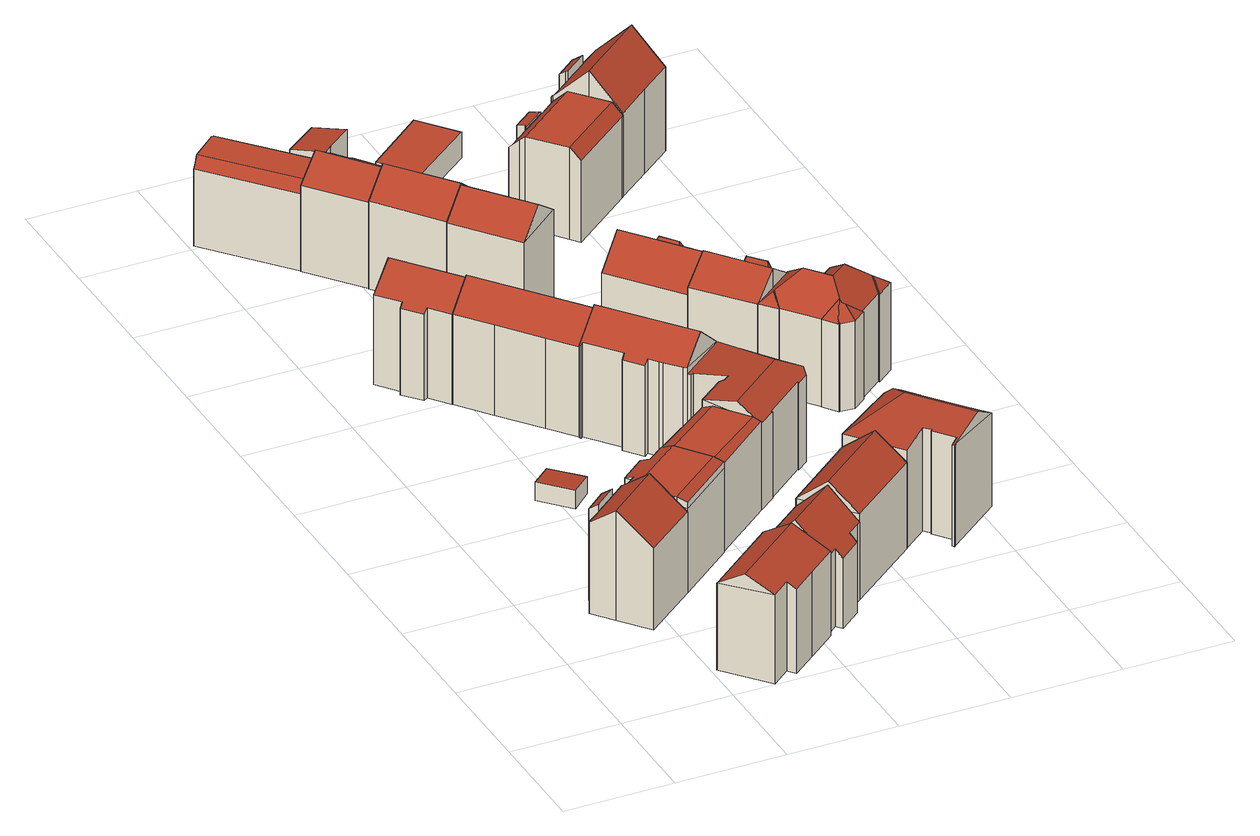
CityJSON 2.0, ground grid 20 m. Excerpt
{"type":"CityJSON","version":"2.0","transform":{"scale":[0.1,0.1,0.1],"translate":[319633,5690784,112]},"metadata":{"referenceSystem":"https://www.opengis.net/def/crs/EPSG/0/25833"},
"CityObjects":{
"building1":{"type":"Building","attributes":{"Gemeindeschluessel":14713000,"Geometrietyp2DReferenz":"3000","function":"31001_9998","roofType":"9999"},"children":["building1-1","building1-2"]},
"building1-1":{"type":"BuildingPart","attributes":{"Dachtyp_tdc":"tdcGableRoof","Dachneigung":39.14,"QualitaetDacherkennung":65,"Geometrietyp2DReferenz":"3000","roofType":"3100","measuredHeight":20.85},"parents":["building1"],"geometry":[{"type":"MultiSurface","lod":"2","boundaries":[[[0,1,2,3]],[[4,5,6,7]],[[5,8,9,6]],[[8,10,11,9]],[[10,12,13,11]],[[12,14,15,13]],[[14,16,17,15]],[[16,18,19,17]],[[18,20,21,19]],[[20,0,3,21]],[[16,14,12,10]],[[10,8,5,4,1,0,20,18,16]],[[3,2,7,6,9,11,13,15,17,19,21]],[[4,7,2,1]]],"semantics":{"surfaces":[{"type":"WallSurface"},{"type":"RoofSurface"},{"type":"GroundSurface"},{"type":"ClosureSurface"}],"values":[0,0,0,0,0,0,0,0,0,0,1,1,2,3]}}]},
"building1-2":{"type":"BuildingPart","attributes":{"Dachtyp_tdc":"tdcPolyFlatRoof","Dachneigung":36.37,"QualitaetDacherkennung":47,"Geometrietyp2DReferenz":"3000","roofType":"2100","measuredHeight":18.62},"parents":["building1"],"geometry":[{"type":"MultiSurface","lod":"2","boundaries":[[[22,23,7,24]],[[23,4,7]],[[25,26,27,2,1]],[[26,22,24,27]],[[26,25,23,22]],[[24,7,2,27]],[[25,1,4,23]],[[1,2,7,4]]],"semantics":{"surfaces":[{"type":"WallSurface"},{"type":"RoofSurface"},{"type":"GroundSurface"},{"type":"ClosureSurface"}],"values":[0,0,0,0,1,2,0,3]}}]},
"building2":{"type":"Building","attributes":{"Dachtyp_tdc":"tdcFreeFormRoof","Gemeindeschluessel":14713000,"Dachneigung":26.36,"QualitaetDacherkennung":52,"Geometrietyp2DReferenz":"3000","function":"31001_9998","roofType":"5000","measuredHeight":19.5},"geometry":[{"type":"MultiSurface","lod":"2","boundaries":[[[28,29,30,31]],[[29,32,33,30]],[[32,34,35,33]],[[34,36,37,35]],[[36,38,39,37]],[[38,40,41,39]],[[40,42,43,41]],[[42,28,31,43]],[[44,45,32,29,28]],[[36,34,45,44,42,40,38]],[[34,32,45]],[[28,42,44]],[[31,30,33,35,37,39,41,43]]],"semantics":{"surfaces":[{"type":"WallSurface"},{"type":"RoofSurface"},{"type":"GroundSurface"}],"values":[0,0,0,0,0,0,0,0,1,1,0,0,2]}}]},
"building3":{"type":"Building","attributes":{"Dachtyp_tdc":"tdcFreeFormRoof","Gemeindeschluessel":14713000,"Dachneigung":0.403,"QualitaetDacherkennung":68,"Geometrietyp2DReferenz":"3000","function":"31001_9998","roofType":"5000","measuredHeight":17.68},"geometry":[{"type":"MultiSurface","lod":"2","boundaries":[[[46,47,48,49]],[[47,50,9,48]],[[50,51,52,9]],[[53,54,55,56,57,58,59,60]],[[61,62,63,64]],[[62,59,58,65,63]],[[66,63,65,46]],[[46,65,58,47]],[[67,64,63,66]],[[68,61,64,67]],[[69,60,59,62,61,68]],[[70,53,60,69]],[[47,58,57,50]],[[50,57,56,51]],[[51,56,55]],[[54,53,70]],[[52,71,72,73,74,75,13,76,49,48,9]],[[51,55,71,52]],[[55,54,72,71]],[[54,70,73,72]],[[70,69,74,73]],[[69,68,75,74]],[[68,67,13,75]],[[67,66,76,13]],[[66,46,49,76]]],"semantics":{"surfaces":[{"type":"WallSurface"},{"type":"RoofSurface"},{"type":"GroundSurface"}],"values":[0,0,0,1,1,1,0,0,0,0,0,0,0,0,0,0,2,0,0,0,0,0,0,0,0]}}]},
"building4":{"type":"Building","attributes":{"Dachtyp_tdc":"tdcPolyFlatRoof","Gemeindeschluessel":14713000,"Dachneigung":3.32,"QualitaetDacherkennung":80,"Geometrietyp2DReferenz":"3000","function":"31001_9998","roofType":"2100","measuredHeight":3.44},"geometry":[{"type":"MultiSurface","lod":"2","boundaries":[[[77,78,79,80]],[[78,81,82,79]],[[81,83,84,82]],[[83,77,80,84]],[[83,81,78,77]],[[80,79,82,84]]],"semantics":{"surfaces":[{"type":"WallSurface"},{"type":"RoofSurface"},{"type":"GroundSurface"}],"values":[0,0,0,0,1,2]}}]},
"building5":{"type":"Building","attributes":{"Dachtyp_tdc":"tdcFreeFormRoof","Gemeindeschluessel":14713000,"Dachneigung":44.08,"QualitaetDacherkennung":68,"Geometrietyp2DReferenz":"3000","function":"31001_9998","roofType":"5000","measuredHeight":20.27},"geometry":[{"type":"MultiSurface","lod":"2","boundaries":[[[85,86,33,87]],[[86,88,89,33]],[[88,90,91,89]],[[90,92,93,91]],[[92,94,95,93]],[[94,96,97,95]],[[96,98,99,97]],[[98,100,101,99]],[[100,85,87,101]],[[102,103,88,86]],[[98,96,94,92,90,103,102,85,100]],[[86,85,102]],[[90,88,103]],[[87,33,89,91,93,95,97,99,101]]],"semantics":{"surfaces":[{"type":"WallSurface"},{"type":"RoofSurface"},{"type":"GroundSurface"}],"values":[0,0,0,0,0,0,0,0,0,1,1,0,0,2]}}]},
"building6":{"type":"Building","attributes":{"Dachtyp_tdc":"tdcGableRoof","Gemeindeschluessel":14713000,"Dachneigung":38.28,"QualitaetDacherkennung":84,"Geometrietyp2DReferenz":"3000","function":"31001_9998","roofType":"3100","measuredHeight":20.95},"geometry":[{"type":"MultiSurface","lod":"2","boundaries":[[[104,105,106,107]],[[105,108,109,106]],[[108,110,111,109]],[[110,112,113,111]],[[112,114,115,113]],[[114,116,117,115]],[[116,118,119,117]],[[118,120,121,119]],[[120,122,123,121]],[[122,104,107,123]],[[118,116,114,112]],[[112,110,108,105,104,122,120,118]],[[107,106,109,111,113,115,117,119,121,123]]],"semantics":{"surfaces":[{"type":"WallSurface"},{"type":"RoofSurface"},{"type":"GroundSurface"}],"values":[0,0,0,0,0,0,0,0,0,0,1,1,2]}}]},
"building7":{"type":"Building","attributes":{"Dachtyp_tdc":"tdcCutGableRoof","Gemeindeschluessel":14713000,"Dachneigung":0.881,"QualitaetDacherkennung":70,"Geometrietyp2DReferenz":"3000","function":"31001_9998","roofType":"9999","measuredHeight":17.57},"geometry":[{"type":"MultiSurface","lod":"2","boundaries":[[[124,125,126,127]],[[125,128,129,126]],[[128,130,131,129]],[[130,124,127,131]],[[125,124,132,133]],[[128,125,133,134]],[[130,128,134,135]],[[124,130,135,132]],[[134,133,132,135]],[[127,126,129,131]]],"semantics":{"surfaces":[{"type":"WallSurface"},{"type":"RoofSurface"},{"type":"GroundSurface"}],"values":[0,0,0,0,1,0,1,0,1,2]}}]},
"building8":{"type":"Building","attributes":{"Dachtyp_tdc":"tdcFreeFormRoof","Gemeindeschluessel":14713000,"Dachneigung":1.96,"QualitaetDacherkennung":59,"Geometrietyp2DReferenz":"3000","function":"31001_9998","roofType":"5000","measuredHeight":16.94},"geometry":[{"type":"MultiSurface","lod":"2","boundaries":[[[136,137,138,139]],[[137,140,141,138]],[[140,142,143,141]],[[142,144,145,143]],[[144,146,147,145]],[[146,148,149,147]],[[148,150,151,149]],[[150,152,153,151]],[[152,136,139,153]],[[154,155,152,150,156]],[[157,158,159,160,161,162,163]],[[162,164,154,156,163]],[[136,155,154,164,137]],[[137,164,162,161,140]],[[140,161,160,142]],[[142,160,159,144]],[[144,159,158,146]],[[146,158,157,148]],[[148,157,163,156,150]],[[152,155,136]],[[139,138,141,143,145,147,149,151,153]]],"semantics":{"surfaces":[{"type":"WallSurface"},{"type":"RoofSurface"},{"type":"GroundSurface"}],"values":[0,0,0,0,0,0,0,0,0,1,1,1,0,0,0,0,0,0,0,0,2]}}]},
"building9":{"type":"Building","attributes":{"Dachtyp_tdc":"tdcFreeFormRoof","Gemeindeschluessel":14713000,"Dachneigung":42.49,"QualitaetDacherkennung":76,"Geometrietyp2DReferenz":"3000","function":"31001_9998","roofType":"5000","measuredHeight":21.65},"geometry":[{"type":"MultiSurface","lod":"2","boundaries":[[[120,165,117,121]],[[165,166,167,117]],[[166,168,169,167]],[[168,170,171,169]],[[170,172,173,171]],[[172,174,175,173]],[[174,176,177,175]],[[176,120,121,177]],[[172,170,178,179,120,176,174]],[[178,168,166,165,179]],[[165,120,179]],[[170,168,178]],[[121,117,167,169,171,173,175,177]]],"semantics":{"surfaces":[{"type":"WallSurface"},{"type":"RoofSurface"},{"type":"GroundSurface"}],"values":[0,0,0,0,0,0,0,0,1,1,0,0,2]}}]},
"building10":{"type":"Building","attributes":{"Dachtyp_tdc":"tdcGableRoof","Gemeindeschluessel":14713000,"Dachneigung":39.78,"QualitaetDacherkennung":78,"Geometrietyp2DReferenz":"3000","function":"31001_9998","roofType":"3100","measuredHeight":20.94},"geometry":[{"type":"MultiSurface","lod":"2","boundaries":[[[180,181,182,89]],[[181,183,184,182]],[[183,185,91,184]],[[185,180,89,91]],[[183,181,186]],[[180,185,187]],[[181,180,187,186]],[[185,183,186,187]],[[89,182,184,91]]],"semantics":{"surfaces":[{"type":"WallSurface"},{"type":"RoofSurface"},{"type":"GroundSurface"}],"values":[0,0,0,0,0,0,1,1,2]}}]},
"building11":{"type":"Building","attributes":{"Dachtyp_tdc":"tdcFreeFormRoof","Gemeindeschluessel":14713000,"Dachneigung":33.1,"QualitaetDacherkennung":71,"Geometrietyp2DReferenz":"3000","function":"31001_9998","roofType":"5000","measuredHeight":19.94},"geometry":[{"type":"MultiSurface","lod":"2","boundaries":[[[188,189,190,191]],[[189,192,193,190]],[[192,194,195,193]],[[194,196,197,195]],[[196,198,199,197]],[[198,200,201,199]],[[200,202,203,201]],[[202,204,205,203]],[[204,188,191,205]],[[192,206,207,194]],[[206,189,188,204,202,200,198,196,207]],[[192,189,206]],[[196,194,207]],[[191,190,193,195,197,199,201,203,205]]],"semantics":{"surfaces":[{"type":"WallSurface"},{"type":"RoofSurface"},{"type":"GroundSurface"}],"values":[0,0,0,0,0,0,0,0,0,1,1,0,0,2]}}]},
"building12":{"type":"Building","attributes":{"Dachtyp_tdc":"tdcFreeFormRoof","Gemeindeschluessel":14713000,"Dachneigung":41.04,"QualitaetDacherkennung":83,"Geometrietyp2DReferenz":"3000","function":"31001_9998","roofType":"5000","measuredHeight":22.14},"geometry":[{"type":"MultiSurface","lod":"2","boundaries":[[[208,209,210,211]],[[209,212,213,210]],[[212,214,215,213]],[[214,216,217,215]],[[216,218,219,217]],[[218,220,221,219]],[[220,222,223,221]],[[222,224,225,223]],[[224,226,227,225]],[[226,228,229,227]],[[228,230,231,229]],[[230,232,233,231]],[[232,208,211,233]],[[234,232,230,235]],[[218,216,214,212,209,208,234,235,228,226,224,222,220]],[[230,228,235]],[[208,232,234]],[[211,210,213,215,217,219,221,223,225,227,229,231,233]]],"semantics":{"surfaces":[{"type":"WallSurface"},{"type":"RoofSurface"},{"type":"GroundSurface"}],"values":[0,0,0,0,0,0,0,0,0,0,0,0,0,1,1,0,0,2]}}]},
"building13":{"type":"Building","attributes":{"Dachtyp_tdc":"tdcPolyFlatRoof","Gemeindeschluessel":14713000,"Dachneigung":9.9,"QualitaetDacherkennung":44,"Geometrietyp2DReferenz":"3000","function":"31001_9998","roofType":"2100","measuredHeight":17.41},"geometry":[{"type":"MultiSurface","lod":"2","boundaries":[[[236,237,147,149]],[[237,238,239,147]],[[238,240,241,239]],[[240,242,243,241]],[[242,236,149,243]],[[242,240,238,237,236]],[[149,147,239,241,243]]],"semantics":{"surfaces":[{"type":"WallSurface"},{"type":"RoofSurface"},{"type":"GroundSurface"}],"values":[0,0,0,0,0,1,2]}}]},
"building14":{"type":"Building","attributes":{"Dachtyp_tdc":"tdcFreeFormRoof","Gemeindeschluessel":14713000,"Dachneigung":38.27,"QualitaetDacherkennung":79,"Geometrietyp2DReferenz":"3000","function":"31001_9998","roofType":"5000","measuredHeight":20.84},"geometry":[{"type":"MultiSurface","lod":"2","boundaries":[[[244,245,246,247]],[[245,248,249,246]],[[248,250,251,249]],[[250,252,253,251]],[[252,254,255,256]],[[254,250,248,245,244,257,189,255]],[[189,256,255]],[[252,250,254]],[[253,258,259,260,247,246,249,251]],[[252,256,258,253]],[[256,189,259,258]],[[189,257,260,259]],[[257,244,247,260]]],"semantics":{"surfaces":[{"type":"WallSurface"},{"type":"RoofSurface"},{"type":"GroundSurface"}],"values":[0,0,0,0,1,1,0,0,2,0,0,0,0]}}]},
"building15":{"type":"Building","attributes":{"Dachtyp_tdc":"tdcFreeFormRoof","Gemeindeschluessel":14713000,"Dachneigung":11.36,"QualitaetDacherkennung":35,"Geometrietyp2DReferenz":"3000","function":"31001_9998","roofType":"5000","measuredHeight":19.52},"geometry":[{"type":"MultiSurface","lod":"2","boundaries":[[[261,232,262,263]],[[232,264,265,262]],[[264,266,267,265]],[[266,268,269,267]],[[268,270,271,269]],[[270,272,273,271]],[[272,274,275,273]],[[274,276,277,275]],[[276,278,279,277]],[[278,280,281,279]],[[280,282,283,281]],[[282,284,129,283]],[[284,285,126,129]],[[285,286,287,126]],[[286,288,289,287]],[[288,290,291,289]],[[290,292,293,291]],[[292,294,295,293]],[[294,296,297,295]],[[296,261,263,297]],[[298,272,270,268,266,264,232,299]],[[261,296,294,292,290,288,286,285,300,299,232]],[[280,278,276,274,298,299,300,284,282]],[[274,272,298]],[[285,284,300]],[[263,262,265,267,269,271,273,275,277,279,281,283,129,126,287,289,291,293,295,297]]],"semantics":{"surfaces":[{"type":"WallSurface"},{"type":"RoofSurface"},{"type":"GroundSurface"}],"values":[0,0,0,0,0,0,0,0,0,0,0,0,0,0,0,0,0,0,0,0,1,1,1,0,0,2]}}]},
"building16":{"type":"Building","attributes":{"Dachtyp_tdc":"tdcFreeFormRoof","Gemeindeschluessel":14713000,"Dachneigung":36.2,"QualitaetDacherkennung":72,"Geometrietyp2DReferenz":"3000","function":"31001_9998","roofType":"5000","measuredHeight":20.64},"geometry":[{"type":"MultiSurface","lod":"2","boundaries":[[[301,250,251,253]],[[250,302,303,251]],[[302,304,305,303]],[[304,306,307,305]],[[306,308,309,307]],[[308,310,311,309]],[[310,312,313,311]],[[312,301,253,313]],[[312,314,315,301]],[[308,306,304,302,250,315,314,310]],[[250,301,315]],[[312,310,314]],[[253,251,303,305,307,309,311,313]]],"semantics":{"surfaces":[{"type":"WallSurface"},{"type":"RoofSurface"},{"type":"GroundSurface"}],"values":[0,0,0,0,0,0,0,0,1,1,0,0,2]}}]},
"building17":{"type":"Building","attributes":{"Dachtyp_tdc":"tdcFreeFormRoof","Gemeindeschluessel":14713000,"Dachneigung":10.4,"QualitaetDacherkennung":33,"Geometrietyp2DReferenz":"3000","function":"31001_9998","roofType":"5000","measuredHeight":20.79},"geometry":[{"type":"MultiSurface","lod":"2","boundaries":[[[316,317,318,319]],[[317,320,321,318]],[[320,322,323,321]],[[322,324,325,323]],[[324,326,327,325]],[[326,328,329,327]],[[328,330,331,329]],[[330,332,333,331]],[[332,334,335,333]],[[334,336,337,335]],[[336,338,339,337]],[[338,340,341,339]],[[340,342,343,341]],[[342,344,345,343]],[[344,346,347,345]],[[346,316,319,347]],[[348,349,332,330]],[[348,330,328,326,324,322,320,317,316,346,350]],[[344,342,340,338,336,334,349,348,350]],[[334,332,349]],[[346,344,350]],[[319,318,321,323,325,327,329,331,333,335,337,339,341,343,345,347]]],"semantics":{"surfaces":[{"type":"WallSurface"},{"type":"RoofSurface"},{"type":"GroundSurface"}],"values":[0,0,0,0,0,0,0,0,0,0,0,0,0,0,0,0,1,1,1,0,0,2]}}]},
"building18":{"type":"Building","attributes":{"Gemeindeschluessel":14713000,"Geometrietyp2DReferenz":"3000","function":"31001_9998","roofType":"9999"},"children":["building18-1","building18-2"]},
"building18-1":{"type":"BuildingPart","attributes":{"Dachtyp_tdc":"tdcFreeFormRoof","Dachneigung":64.54,"QualitaetDacherkennung":36,"Geometrietyp2DReferenz":"3000","roofType":"5000","measuredHeight":16.2},"parents":["building18"],"geometry":[{"type":"MultiSurface","lod":"2","boundaries":[[[351,352,353,354]],[[352,355,356,353]],[[355,357,358,356]],[[359,357,355]],[[360,359,355,352]],[[360,352,351]],[[359,360,351,357]],[[354,353,356,358]],[[354,358,357,351]]],"semantics":{"surfaces":[{"type":"WallSurface"},{"type":"RoofSurface"},{"type":"GroundSurface"},{"type":"ClosureSurface"}],"values":[0,0,0,1,1,1,1,2,3]}}]},
"building18-2":{"type":"BuildingPart","attributes":{"Dachtyp_tdc":"tdcGableRoof","Dachneigung":44.11,"QualitaetDacherkennung":66,"Geometrietyp2DReferenz":"3000","roofType":"3100","measuredHeight":19.91},"parents":["building18"],"geometry":[{"type":"MultiSurface","lod":"2","boundaries":[[[361,362,363,364]],[[362,365,366,363]],[[365,367,354,366]],[[367,351,354]],[[368,358,357]],[[368,369,370,358]],[[369,371,372,370]],[[371,373,374,372]],[[373,375,376,374]],[[375,377,378,376]],[[377,379,380,378]],[[379,361,364,380]],[[375,373,371,369,368,367,365,362,361]],[[361,379,377,375]],[[364,363,366,354,358,370,372,374,376,378,380]],[[368,357,351,367]],[[357,358,354,351]]],"semantics":{"surfaces":[{"type":"WallSurface"},{"type":"RoofSurface"},{"type":"GroundSurface"},{"type":"ClosureSurface"}],"values":[0,0,0,0,0,0,0,0,0,0,0,0,1,1,2,0,3]}}]},
"building19":{"type":"Building","attributes":{"Gemeindeschluessel":14713000,"Geometrietyp2DReferenz":"3000","function":"31001_9998","roofType":"9999"},"children":["building19-1","building19-2"]},
"building19-1":{"type":"BuildingPart","attributes":{"Dachtyp_tdc":"tdcFreeFormRoof","Dachneigung":72.79,"QualitaetDacherkennung":45,"Geometrietyp2DReferenz":"3000","roofType":"5000","measuredHeight":17.04},"parents":["building19"],"geometry":[{"type":"MultiSurface","lod":"2","boundaries":[[[381,382,383,384]],[[382,385,386,383]],[[385,387,388,386]],[[389,381,384,390]],[[387,385,391]],[[385,382,392,391]],[[382,381,389,393,392]],[[393,387,391,392]],[[384,383,386,388,394,390]],[[394,388,387,393]],[[389,390,394,393]]],"semantics":{"surfaces":[{"type":"WallSurface"},{"type":"RoofSurface"},{"type":"GroundSurface"},{"type":"ClosureSurface"}],"values":[0,0,0,0,1,1,1,1,2,3,3]}}]},
"building19-2":{"type":"BuildingPart","attributes":{"Dachtyp_tdc":"tdcGableRoof","Dachneigung":36.2,"QualitaetDacherkennung":79,"Geometrietyp2DReferenz":"3000","roofType":"3100","measuredHeight":20.21},"parents":["building19"],"geometry":[{"type":"MultiSurface","lod":"2","boundaries":[[[395,388,387]],[[395,396,397,388]],[[396,398,399,397]],[[398,400,401,399]],[[400,402,403,401]],[[402,404,405,403]],[[404,406,407,405]],[[406,408,409,407]],[[408,410,378,409]],[[410,411,412,378]],[[411,413,374,412]],[[413,414,390,374]],[[414,389,390]],[[411,410,408,406]],[[406,404,402,400,398,396,395,414,413,411]],[[394,388,397,399,401,403,405,407,409,378,412,374,390]],[[387,393,389,414,395]],[[387,388,394,393]],[[393,394,390,389]]],"semantics":{"surfaces":[{"type":"WallSurface"},{"type":"RoofSurface"},{"type":"GroundSurface"},{"type":"ClosureSurface"}],"values":[0,0,0,0,0,0,0,0,0,0,0,0,0,1,1,2,0,3,3]}}]},
"building20":{"type":"Building","attributes":{"Dachtyp_tdc":"tdcPolyFlatRoof","Gemeindeschluessel":14713000,"Dachneigung":0,"QualitaetDacherkennung":46,"Geometrietyp2DReferenz":"3000","function":"31001_9998","roofType":"1000","measuredHeight":4.89},"geometry":[{"type":"MultiSurface","lod":"2","boundaries":[[[415,416,417,418]],[[416,419,420,417]],[[419,421,422,420]],[[421,423,424,422]],[[423,415,418,424]],[[423,421,419,416,415]],[[418,417,420,422,424]]],"semantics":{"surfaces":[{"type":"WallSurface"},{"type":"RoofSurface"},{"type":"GroundSurface"}],"values":[0,0,0,0,0,1,2]}}]},
"building21":{"type":"Building","attributes":{"Dachtyp_tdc":"tdcFreeFormRoof","Gemeindeschluessel":14713000,"Dachneigung":43.43,"QualitaetDacherkennung":29,"Geometrietyp2DReferenz":"3000","function":"31001_9998","roofType":"5000","measuredHeight":21.69},"geometry":[{"type":"MultiSurface","lod":"2","boundaries":[[[425,426,427,428]],[[426,429,430,427]],[[429,431,432,430]],[[431,433,434,432]],[[433,435,436,434]],[[435,437,438,436]],[[437,439,440,438]],[[441,442,437,435]],[[441,435,433]],[[443,444,445,442,441,433,431]],[[443,431,429]],[[444,443,429,426]],[[446,447,448,449,445,444,426,425]],[[450,446,425,451]],[[450,451,452]],[[447,446,450,452,453]],[[448,447,453,454]],[[455,448,454]],[[456,448,455]],[[448,456,457]],[[458,459,460,457,456,461]],[[458,461,462]],[[459,458,462,463]],[[460,459,463,464]],[[449,448,457,460,464,439]],[[442,445,449,439,437]],[[440,465,466,467,409,405,468,469,470,471,472,428,427,430,432,434,436,438]],[[439,464,465,440]],[[464,463,466,465]],[[463,462,467,466]],[[462,461,409,467]],[[461,456,405,409]],[[456,455,468,405]],[[455,454,469,468]],[[454,453,470,469]],[[453,452,471,470]],[[452,451,472,471]],[[451,425,428,472]]],"semantics":{"surfaces":[{"type":"WallSurface"},{"type":"RoofSurface"},{"type":"GroundSurface"}],"values":[0,0,0,0,0,0,0,1,1,1,1,1,1,1,1,1,1,1,1,1,1,1,1,1,1,1,2,0,0,0,0,0,0,0,0,0,0,0]}}]},
"building22":{"type":"Building","attributes":{"Gemeindeschluessel":14713000,"Geometrietyp2DReferenz":"3000","function":"31001_9998","roofType":"9999"},"children":["building22-1","building22-2"]},
"building22-1":{"type":"BuildingPart","attributes":{"Dachtyp_tdc":"tdcCutGableRoof","Dachneigung":1.72,"QualitaetDacherkennung":76,"Geometrietyp2DReferenz":"3000","roofType":"9999","measuredHeight":17.45},"parents":["building22"],"geometry":[{"type":"MultiSurface","lod":"2","boundaries":[[[473,474,475,476]],[[474,477,478,475]],[[477,479,480,478]],[[479,481,482,480]],[[481,483,484,482]],[[483,485,486,484]],[[485,487,488,486]],[[487,489,490,488]],[[489,491,492,490]],[[491,493,492]],[[494,495,496,497]],[[495,498,499,496]],[[498,500,501,499]],[[500,502,503,501]],[[502,473,476,503]],[[479,477,474,473,502]],[[500,498,495,494,504,493,491,489,487,485,483,481]],[[502,500,481,479]],[[476,475,478,480,482,484,486,488,490,492,505,497,496,499,501,503]],[[505,492,493,504]],[[494,497,505,504]]],"semantics":{"surfaces":[{"type":"WallSurface"},{"type":"RoofSurface"},{"type":"GroundSurface"},{"type":"ClosureSurface"}],"values":[0,0,0,0,0,0,0,0,0,0,0,0,0,0,0,1,1,1,2,3,3]}}]},
"building22-2":{"type":"BuildingPart","attributes":{"Dachtyp_tdc":"tdcPolyFlatRoof","Dachneigung":13.23,"QualitaetDacherkennung":70,"Geometrietyp2DReferenz":"3000","roofType":"2100","measuredHeight":15.1},"parents":["building22"],"geometry":[{"type":"MultiSurface","lod":"2","boundaries":[[[506,507,508,492]],[[507,509,510,508]],[[509,511,512,510]],[[511,513,494,497,512]],[[506,492,493]],[[514,513,511,509,507,506]],[[508,510,512,497,505,492]],[[504,494,513,514]],[[504,505,497,494]],[[493,504,514,506]],[[493,492,505,504]]],"semantics":{"surfaces":[{"type":"WallSurface"},{"type":"RoofSurface"},{"type":"GroundSurface"},{"type":"ClosureSurface"}],"values":[0,0,0,0,0,1,2,0,3,0,3]}}]},
"building23":{"type":"Building","attributes":{"Gemeindeschluessel":14713000,"Geometrietyp2DReferenz":"3000","function":"31001_9998","roofType":"9999"},"children":["building23-1","building23-2"]},
"building23-1":{"type":"BuildingPart","attributes":{"Dachtyp_tdc":"tdcPolyFlatRoof","Dachneigung":35.1,"QualitaetDacherkennung":56,"Geometrietyp2DReferenz":"3000","roofType":"2100","measuredHeight":17.07},"parents":["building23"],"geometry":[{"type":"MultiSurface","lod":"2","boundaries":[[[515,516,517,518]],[[516,519,520,521,517]],[[522,523,524,525,526]],[[523,527,528,524]],[[527,515,518,528]],[[527,523,522,519,516,515]],[[518,517,521,525,524,528]],[[526,520,519,522]],[[526,525,521,520]]],"semantics":{"surfaces":[{"type":"WallSurface"},{"type":"RoofSurface"},{"type":"GroundSurface"},{"type":"ClosureSurface"}],"values":[0,0,0,0,0,1,2,0,3]}}]},
"building23-2":{"type":"BuildingPart","attributes":{"Dachtyp_tdc":"tdcGableRoof","Dachneigung":45.53,"QualitaetDacherkennung":72,"Geometrietyp2DReferenz":"3000","roofType":"3100","measuredHeight":22.13},"parents":["building23"],"geometry":[{"type":"MultiSurface","lod":"2","boundaries":[[[529,530,531,532]],[[530,533,534,531]],[[533,526,525,534]],[[520,535,517,521]],[[535,536,537,517]],[[536,538,539,537]],[[538,540,541,539]],[[540,542,543,541]],[[542,544,476,543]],[[544,545,546,476]],[[545,547,499,546]],[[547,548,549,499]],[[548,529,532,549]],[[545,544,542,540,538]],[[538,536,535,520,526,533,530,529,548,547,545]],[[532,531,534,525,521,517,537,539,541,543,476,546,499,549]],[[521,525,526,520]]],"semantics":{"surfaces":[{"type":"WallSurface"},{"type":"RoofSurface"},{"type":"GroundSurface"},{"type":"ClosureSurface"}],"values":[0,0,0,0,0,0,0,0,0,0,0,0,0,1,1,2,3]}}]}
},
"vertices":[
[127,347,175],[127,348,175],[127,348,2],[127,347,2],[167,381,174],[196,405,174],[196,405,2],[167,381,2],[198,402,176],[198,402,2],[227,366,210],[227,366,2],[269,313,155],[269,313,2],[171,235,156],[171,235,2],[129,287,210],[129,287,2],[99,325,175],[99,325,2],[103,329,175],[103,329,2],
[155,395,175],[167,381,188],[155,395,2],[127,348,188],[116,362,175],[116,362,2],
[210,81,167],[213,83,167],[213,83,2],[210,81,2],[345,189,167],[345,189,2],[420,95,162],[420,95,2],[366,52,162],[366,52,2],[321,15,162],[321,15,2],[310,29,171],[310,29,2],[276,2,171],[276,2,2],[242,42,197],[377,150,197],
[254,332,162],[211,385,162],[211,385,2],[254,332,2],[198,402,162],[228,427,162],[228,427,2],[275,464,170],[264,478,162],[218,441,162],[228,427,169],[198,402,170],[211,385,179],[319,471,179],[306,488,170],[376,399,173],[364,414,178],[257,329,178],[269,313,173],[254,332,178],[257,329,162],[269,313,162],[376,399,162],[306,488,162],[275,464,162],[218,441,2],[264,478,2],[275,464,2],[306,488,2],[376,399,2],[257,329,2],
[253,653,36],[216,619,39],[216,619,4],[253,653,4],[168,670,39],[168,670,4],[205,704,36],[205,704,4],
[417,99,148],[345,189,148],[417,99,2],[439,264,148],[439,264,2],[510,174,149],[510,174,2],[504,170,149],[504,170,2],[481,151,149],[481,151,2],[489,140,135],[489,140,2],[448,107,135],[448,107,2],[439,117,149],[439,117,2],[381,145,204],[474,219,204],
[138,1020,169],[111,1053,169],[111,1053,5],[138,1020,5],[118,1059,176],[118,1059,5],[86,1100,175],[86,1100,5],[129,1134,215],[129,1134,5],[178,1172,166],[178,1172,5],[264,1062,167],[264,1062,5],[217,1024,215],[217,1024,5],[174,990,176],[174,990,5],[146,1025,176],[146,1025,5],
[306,488,169],[418,569,170],[418,569,3],[306,488,3],[484,486,172],[484,486,3],[376,399,170],[376,399,3],[320,470,178],[430,554,178],[475,497,177],[365,413,177],
[10,1605,153],[59,1646,153],[59,1646,7],[10,1605,7],[85,1645,153],[85,1645,7],[122,1603,153],[122,1603,7],[128,1601,153],[128,1601,7],[160,1565,153],[160,1565,7],[202,1517,153],[202,1517,7],[129,1460,153],[129,1460,7],[6,1602,153],[6,1602,7],[15,1610,174],[10,1605,162],[139,1468,174],[202,1517,156],[160,1565,156],[128,1601,156],[122,1603,160],[85,1645,160],[63,1646,176],[186,1505,176],[59,1646,176],
[264,1062,164],[390,904,163],[390,904,5],[405,884,164],[405,884,5],[315,812,176],[315,812,5],[278,859,176],[278,859,5],[221,931,176],[221,931,5],[175,989,176],[175,989,5],[356,845,221],[215,1023,221],
[439,264,163],[574,372,163],[574,372,2],[646,282,165],[646,282,2],[510,174,165],[610,326,211],[475,218,211],
[269,1460,169],[291,1434,168],[291,1434,6],[269,1460,6],[205,1365,169],[205,1365,6],[129,1460,169],[129,1460,6],[202,1517,180],[202,1517,6],[215,1528,169],[215,1528,6],[234,1504,169],[234,1504,6],[248,1515,158],[248,1515,6],[282,1470,158],[282,1470,6],[246,1398,206],[171,1493,206],
[438,667,184],[434,672,184],[434,672,4],[438,667,4],[411,699,183],[411,699,4],[407,705,183],[407,705,4],[394,721,183],[394,721,4],[386,715,175],[386,715,4],[361,747,175],[361,747,4],[368,754,183],[368,754,4],[321,812,183],[321,812,4],[317,809,179],[317,809,4],[315,812,179],[315,812,4],[405,884,173],[405,884,4],[524,735,173],[524,735,4],[477,698,226],[358,846,226],
[202,1517,181],[160,1565,170],[221,1610,170],[221,1610,7],[262,1564,181],[262,1564,7],[215,1528,181],[215,1528,7],
[334,1405,156],[364,1366,157],[364,1366,5],[334,1405,5],[351,1357,169],[351,1357,5],[376,1324,170],[376,1324,5],[291,1255,171],[291,1255,5],[333,1289,214],[246,1398,214],[205,1365,172],[321,1395,169],[205,1365,5],[291,1434,5],[321,1395,5],
[438,667,173],[524,735,3],[438,667,3],[551,701,171],[551,701,3],[549,700,173],[549,700,3],[599,638,170],[599,638,3],[600,639,169],[600,639,3],[617,618,168],[617,618,3],[613,588,167],[613,588,3],[592,572,167],[592,572,3],[591,574,169],[591,574,3],[515,512,169],[515,512,3],[516,511,167],[516,511,3],[484,486,167],[418,569,185],[422,571,186],[422,571,3],[466,605,186],[466,605,3],[476,605,187],[476,605,3],[486,613,187],[486,613,3],[447,663,174],[447,663,3],[442,660,174],[442,660,3],[615,603,175],[568,609,198],[457,520,198],
[291,1255,169],[402,1290,171],[402,1290,5],[416,1300,159],[416,1300,5],[451,1257,158],[451,1257,5],[437,1246,171],[437,1246,5],[463,1214,171],[463,1214,5],[377,1146,169],[377,1146,5],[419,1179,212],[332,1288,212],
[717,252,195],[714,256,195],[714,256,3],[717,252,3],[728,268,198],[728,268,3],[700,304,198],[700,304,3],[702,306,199],[702,306,3],[691,318,198],[691,318,3],[646,282,188],[646,282,3],[574,372,188],[574,372,3],[694,466,181],[694,466,3],[723,463,180],[723,463,3],[744,437,180],[744,437,3],[742,436,181],[742,436,3],[799,364,181],[799,364,3],[801,365,180],[801,365,3],[824,337,180],[824,337,3],[720,255,195],[720,255,3],[703,409,211],[709,465,186],[785,306,211],
[572,1079,146],[586,1089,146],[586,1089,3],[572,1079,3],[620,1047,146],[620,1047,3],[606,1035,146],[606,1035,3],[607,1048,165],[585,1077,165],
[507,1071,202],[550,1105,149],[550,1105,3],[507,1071,3],[552,1103,149],[552,1103,3],[572,1079,149],[606,1035,149],[644,988,148],[644,988,3],[647,984,148],[647,984,3],[644,982,151],[644,982,3],[603,950,202],[603,950,3],[559,916,150],[559,916,3],[463,1037,150],[463,1037,3],
[670,952,149],[682,960,149],[682,960,3],[670,952,3],[714,920,149],[714,920,3],[702,910,149],[702,910,3],[669,952,145],[669,952,3],[704,921,173],[680,950,173],[670,951,149],[670,951,3],
[702,910,166],[718,891,166],[718,891,3],[722,892,163],[722,892,3],[725,888,163],[725,888,3],[721,885,166],[721,885,3],[722,884,166],[722,884,3],[680,851,205],[680,851,3],[638,818,166],[638,818,3],[559,916,165],[602,949,205],[602,949,3],[644,982,166],[669,952,166],
[394,1569,59],[345,1631,59],[345,1631,10],[394,1569,10],[456,1720,59],[456,1720,10],[509,1653,59],[509,1653,10],[396,1566,59],[396,1566,10],
[824,759,169],[777,722,169],[777,722,3],[824,759,3],[779,720,169],[779,720,3],[755,701,169],[755,701,3],[729,704,169],[729,704,3],[727,702,169],[727,702,3],[708,728,169],[708,728,3],[708,730,169],[708,730,3],[728,708,172],[741,732,196],[748,725,190],[743,728,192],[742,732,197],[826,787,188],[780,792,219],[747,767,220],[743,734,197],[827,785,188],[825,757,169],[857,782,169],[789,865,169],[757,841,169],[724,881,169],[722,884,169],[714,809,220],[640,816,171],[663,813,187],[665,815,187],[638,818,169],[636,816,169],[660,787,169],[661,788,169],[661,788,3],[660,787,3],[636,816,3],[724,881,3],[757,841,3],[789,865,3],[857,782,3],[825,757,3],
[693,1436,163],[690,1433,163],[690,1433,9],[693,1436,9],[572,1340,163],[572,1340,9],[559,1356,183],[559,1356,9],[510,1419,181],[510,1419,9],[504,1427,172],[504,1427,9],[492,1442,153],[492,1442,9],[495,1444,153],[495,1444,9],[498,1443,155],[498,1443,9],[539,1475,155],[539,1475,9],[539,1475,156],[577,1510,152],[584,1510,155],[584,1510,9],[577,1510,9],[616,1535,156],[616,1535,9],[632,1515,181],[632,1515,9],[681,1452,183],[681,1452,9],[580,1507,156],[580,1507,9],
[539,1475,160],[540,1482,159],[540,1482,9],[531,1494,155],[531,1494,9],[567,1522,155],[567,1522,9],[577,1510,159],[580,1507,160],
[690,1618,167],[701,1604,180],[701,1604,9],[690,1618,9],[702,1604,180],[702,1604,164],[702,1604,9],[660,1571,180],[659,1579,175],[659,1579,9],[660,1571,9],[660,1571,164],[652,1588,166],[652,1588,9],
[618,1541,162],[620,1539,164],[620,1539,9],[618,1541,9],[660,1570,164],[660,1570,9],[701,1604,164],[738,1632,164],[738,1632,9],[778,1581,230],[778,1581,9],[815,1532,168],[815,1532,9],[755,1485,168],[755,1485,9],[693,1436,167],[656,1485,230],[656,1485,9],[616,1535,165],[614,1538,162],[614,1538,9]
]}
